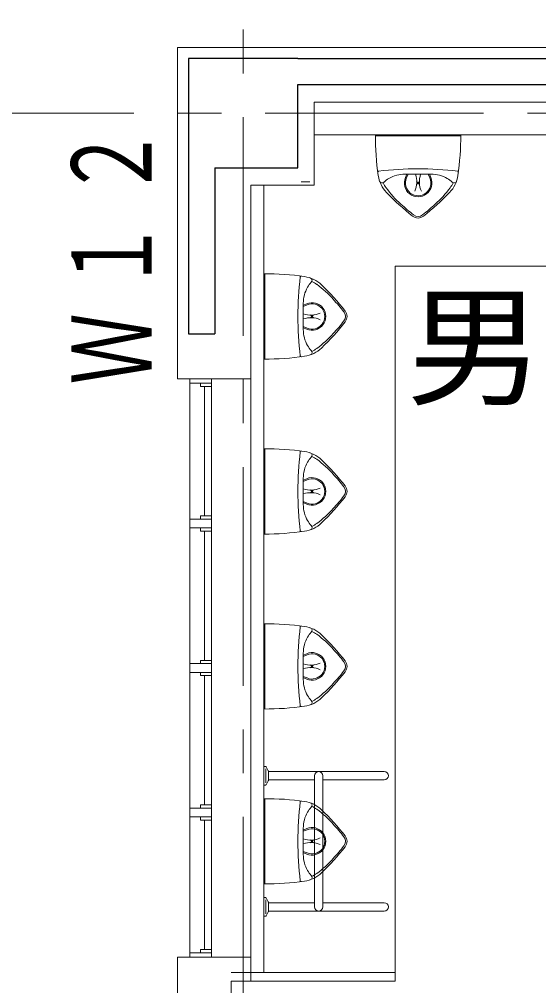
# Model space of a CAD drawing. Units: millimetres at full size, sheet at 1:200; details may follow other scales. Extents: x -55340 to 55340, y -38040 to 38040.
# Drawn here: x -30703 to -28327, y 27789 to 32207 of the extents above; entities that cross this region are included whole.
import ezdxf
from ezdxf.enums import TextEntityAlignment as Align

# ---------------------------------------------------------------- set-up
doc = ezdxf.new("R2010")
doc.units = ezdxf.units.MM
doc.header["$LTSCALE"] = 200
doc.linetypes.add('CHAIN1', pattern=[8, 5, -1, 1, -1])
for name, color, linetype, lineweight in [('0-0_補助線', 4, 'Continuous', 9), ('0-1_通り芯', 3, 'Continuous', 18), ('0-5_建具(ｻｯｼ)', 4, 'Continuous', 9), ('0-B_文字', 4, 'Continuous', 9), ('2-2_躯体', 2, 'Continuous', 25)]:
    doc.layers.add(name, color=color, linetype=linetype, lineweight=lineweight)
doc.layers.add('2-3_外壁', color=2, linetype='Continuous')
doc.styles.add('ＭＳ ゴシック', font='')
doc.styles.get('ＭＳ ゴシック').set_extended_font_data('MS Gothic')

msp = doc.modelspace()

# ---------------------------------------------------------------- linework, layer by layer
at = {"layer": '0-0_補助線', "color": 3, "lineweight": 18}
for p, q in [((-29353.5, 31448.6), (-29353.5, 31828.6)), ((-29978.5, 30563.6), (-29643.5, 30563.6)), ((-29923.5, 30563.6), (-29923.5, 30528.6)), ((-29823.5, 30543.6), (-29923.5, 30543.6)), ((-29873.5, 30528.6), (-29873.5, 30543.6)), ((-29823.5, 30563.6), (-29823.5, 30528.6)), ((-29823.5, 30528.6), (-29873.5, 30528.6)), ((-29856.4, 29937.3), (-29856.4, 30528.6)), ((-29923.5, 29867.4), (-29923.5, 29937.3)), ((-29823.5, 29922.3), (-29923.5, 29922.3)), ((-29823.5, 29882.3), (-29923.5, 29882.3)), ((-29873.5, 29867.4), (-29873.5, 29882.3)), ((-29823.5, 29867.4), (-29873.5, 29867.4)), ((-29856.4, 29276.1), (-29856.4, 29867.4)), ((-29923.5, 29206.1), (-29923.5, 29276.1)), ((-29823.5, 29261.1), (-29923.5, 29261.1)), ((-29823.5, 29221.1), (-29923.5, 29221.1)), ((-29873.5, 29206.1), (-29873.5, 29221.1)), ((-29823.5, 29206.1), (-29873.5, 29206.1)), ((-29856.4, 28614.9), (-29856.4, 29206.1)), ((-29923.5, 28544.9), (-29923.5, 28614.9)), ((-29823.5, 28599.8), (-29923.5, 28599.8)), ((-29823.5, 28559.9), (-29923.5, 28559.9)), ((-29873.5, 28544.9), (-29873.5, 28559.9)), ((-29823.5, 28544.9), (-29873.5, 28544.9)), ((-29856.4, 27953.6), (-29856.4, 28544.9)), ((-29923.5, 27918.6), (-29923.5, 27953.6)), ((-29823.5, 27938.6), (-29923.5, 27938.6)), ((-29978.5, 25478.6), (-29978.5, 27918.6)), ((-29643.5, 27918.6), (-29978.5, 27918.6)), ((-29643.5, 27808.6), (-29643.5, 27918.6)), ((-28983.5, 27848.6), (-29733.5, 27848.6)), ((-28983.5, 27848.6), (-28983.5, 27808.6)), ((-28983.5, 27808.6), (-29733.5, 27808.6)), ((-29733.5, 27808.6), (-29643.5, 27808.6)), ((-29733.5, 26108.6), (-29733.5, 27808.6))]:
    msp.add_line(p, q, dxfattribs=at)
at = {"layer": '0-0_補助線'}
for p, q in [((-29353.5, 31678.6), (-26003.5, 31678.6)), ((-28683.5, 31678.6), (-29073.5, 31678.6)), ((-28683.5, 31674.6), (-29073.5, 31674.6)), ((-29373.5, 31463.6), (-29413.5, 31463.6)), ((-28818.5, 31498.6), (-28938.2, 31498.6)), ((-28930, 31498.6), (-28936.5, 31483.2)), ((-28924.4, 31498.6), (-28931.7, 31481.7)), ((-28885.6, 31465.7), (-28871.4, 31451.5)), ((-28871.4, 31465.7), (-28885.6, 31451.5)), ((-28832.6, 31498.6), (-28825.3, 31481.7)), ((-28827, 31498.6), (-28820.5, 31483.2)), ((-29583.5, 27848.6), (-29583.5, 31448.6)), ((-28983.5, 31078.6), (-26463.5, 31078.6)), ((-28983.5, 27848.6), (-28983.5, 31078.6)), ((-29583.5, 31043.6), (-29583.5, 30653.6)), ((-29579.5, 31043.6), (-29579.5, 30653.6)), ((-29403.5, 30908.6), (-29403.5, 30788.9)), ((-29403.5, 30900), (-29388.1, 30906.6)), ((-29403.5, 30894.5), (-29386.6, 30901.8)), ((-29370.6, 30841.5), (-29356.4, 30855.7)), ((-29370.6, 30855.7), (-29356.4, 30841.5)), ((-29403.5, 30802.7), (-29386.6, 30795.4)), ((-29403.5, 30797.1), (-29388.1, 30790.6)), ((-29643.5, 27918.6), (-29643.5, 30563.6)), ((-29583.5, 30243.6), (-29583.5, 29853.6)), ((-29579.5, 30243.6), (-29579.5, 29853.6)), ((-29403.5, 30108.6), (-29403.5, 29988.9)), ((-29403.5, 30100.1), (-29388.1, 30106.6)), ((-29403.5, 30094.5), (-29386.6, 30101.8)), ((-29370.6, 30041.5), (-29356.4, 30055.7)), ((-29370.6, 30055.7), (-29356.4, 30041.5)), ((-29403.5, 30002.7), (-29386.6, 29995.4)), ((-29403.5, 29997.1), (-29388.1, 29990.6)), ((-29583.5, 29443.6), (-29583.5, 29053.6)), ((-29579.5, 29443.6), (-29579.5, 29053.6)), ((-29403.5, 29308.6), (-29403.5, 29188.9)), ((-29403.5, 29300), (-29388.1, 29306.6)), ((-29403.5, 29294.4), (-29386.6, 29301.8)), ((-29370.6, 29241.5), (-29356.4, 29255.7)), ((-29370.6, 29255.7), (-29356.4, 29241.5)), ((-29403.5, 29202.8), (-29386.6, 29195.4)), ((-29403.5, 29197.1), (-29388.1, 29190.6)), ((-29583.5, 28791.1), (-29576.7, 28791.1)), ((-29583.5, 28706.1), (-29583.5, 28791.1)), ((-29575, 28716.7), (-29575, 28780.6)), ((-29563.8, 28771.6), (-29574.2, 28789.6)), ((-29563.5, 28726.6), (-29563.5, 28770.6)), ((-29033.5, 28767.6), (-29563.5, 28767.6)), ((-29563.8, 28725.6), (-29574.2, 28707.6)), ((-29352.5, 28729.6), (-29563.5, 28729.6)), ((-29352.5, 28148.6), (-29352.5, 28748.6)), ((-29314.5, 28148.6), (-29314.5, 28748.6)), ((-29033.5, 28729.6), (-29314.5, 28729.6)), ((-29583.5, 28706.1), (-29576.7, 28706.1)), ((-29583.5, 28643.6), (-29583.5, 28253.6)), ((-29579.5, 28643.6), (-29579.5, 28253.6)), ((-29403.5, 28508.6), (-29403.5, 28388.9)), ((-29403.5, 28500.1), (-29388.1, 28506.6)), ((-29403.5, 28494.5), (-29386.6, 28501.8)), ((-29370.6, 28455.7), (-29356.4, 28441.5)), ((-29370.6, 28441.5), (-29356.4, 28455.7)), ((-29403.5, 28402.7), (-29386.6, 28395.4)), ((-29403.5, 28397.1), (-29388.1, 28390.6)), ((-29583.5, 28191.1), (-29576.7, 28191.1)), ((-29583.5, 28106.1), (-29583.5, 28191.1)), ((-29563.8, 28171.6), (-29574.1, 28189.6)), ((-29575, 28116.7), (-29575, 28180.5)), ((-29563.5, 28126.6), (-29563.5, 28170.6)), ((-29352.5, 28167.6), (-29563.5, 28167.6)), ((-29033.5, 28167.6), (-29314.5, 28167.6)), ((-29583.5, 28106.1), (-29576.7, 28106.1)), ((-29563.8, 28125.6), (-29574.2, 28107.6)), ((-29033.5, 28129.6), (-29563.5, 28129.6))]:
    msp.add_line(p, q, dxfattribs=at)
at = {"layer": '0-0_補助線', "color": 3, "lineweight": 18}
for points in [[(-29978.5, 30563.6), (-29978.5, 32078.6), (-25378.5, 32078.6)], [(-26003.5, 31448.6), (-26003.5, 31828.6), (-29353.5, 31828.6)], [(-29353.5, 31448.6), (-29643.5, 31448.6), (-29643.5, 30563.6)], [(-29823.5, 29867.4), (-29823.5, 29937.3), (-29873.5, 29937.3), (-29873.5, 29922.3)], [(-29823.5, 29206.1), (-29823.5, 29276.1), (-29873.5, 29276.1), (-29873.5, 29261.1)], [(-29823.5, 28544.9), (-29823.5, 28614.9), (-29873.5, 28614.9), (-29873.5, 28599.8)], [(-29823.5, 27918.6), (-29823.5, 27953.6), (-29873.5, 27953.6), (-29873.5, 27938.6)]]:
    msp.add_lwpolyline(points, dxfattribs=at)
at = {"layer": '0-0_補助線'}
for centre, radius, start, end in [((-27823.5, 31671.4), 1250, 179.6711, 188.2143), ((-29933.5, 31671.4), 1250, 351.7857, 0.3289), ((-29059.9, 31516.6), 4, 187.1356, 276.894), ((-29057.7, 31507.8), 5, 96.7781, 187.5605), ((-28878.5, 30023.6), 1500, 83.0738, 96.9262), ((-28699.3, 31507.8), 5, 352.45, 83.1081), ((-28697.1, 31516.6), 4, 263.0633, 352.8625), ((-28922.1, 31512.8), 140, 188.2143, 223.9471), ((-29043, 31470.6), 12, 199.2765, 315.5705), ((-28922.1, 31512.8), 128, 204.6385, 216.3603), ((-28963, 31392.2), 100, 119.327, 135.5688), ((-28938.5, 31348.6), 150, 90, 119.3263), ((-28878.5, 31458.6), 63, 156.9967, 23.0028), ((-28878.5, 31458.6), 58, 156.52, 23.4803), ((-28986.6, 31464.2), 102.3, 335.158, 19.6494), ((-28770.4, 31464.2), 102.3, 160.3496, 204.843), ((-28818.5, 31348.6), 150, 60.6747, 90), ((-28794, 31392.2), 100, 44.432, 60.675), ((-28834.9, 31512.8), 140, 316.0534, 351.7856), ((-28834.9, 31512.8), 128, 323.641, 335.3617), ((-28714, 31470.6), 12, 224.4328, 340.7361), ((-28622.6, 31733.4), 500, 216.3591, 228.0108), ((-28159, 32248.4), 1200, 223.9466, 231.6615), ((-29598.1, 32248.4), 1200, 308.3386, 316.0536), ((-29134.5, 31733.4), 500, 311.9895, 323.6414), ((-28159, 32248.4), 1193, 228.011, 231.6615), ((-29598.1, 32248.4), 1193, 308.3386, 311.9892), ((-28878.5, 31338.6), 40, 231.6614, 308.3397), ((-28878.5, 31338.6), 33, 231.6618, 308.3396), ((-29576.3, 29793.6), 1250, 81.7857, 90.3289), ((-27928.5, 30848.6), 1500, 173.0738, 186.9263), ((-29421.5, 31030), 4, 353.0633, 82.8625), ((-29412.7, 31027.8), 5, 82.45, 173.1081), ((-29417.7, 30892.2), 140, 46.0534, 81.7856), ((-29375.5, 31013.1), 12, 314.4328, 70.7361), ((-29253.5, 30908.6), 150, 150.6747, 180), ((-29297.1, 30933.1), 100, 134.432, 150.675), ((-29417.7, 30892.2), 128, 53.641, 65.3617), ((-29638.3, 30592.7), 500, 41.9895, 53.6414), ((-30153.4, 30129), 1200, 38.3386, 46.0536), ((-29363.5, 30848.6), 63, 246.9967, 113.0028), ((-29363.5, 30848.6), 58, 246.52, 113.4803), ((-30153.4, 30129), 1193, 38.3386, 41.9892), ((-29369.1, 30956.7), 102.3, 250.3496, 294.843), ((-29369.1, 30740.5), 102.3, 65.158, 109.6494), ((-29243.5, 30848.6), 33, 321.6618, 38.3396), ((-29243.5, 30848.6), 40, 321.6614, 38.3397), ((-30153.4, 31568.1), 1200, 313.9466, 321.6615), ((-30153.4, 31568.1), 1193, 318.011, 321.6615), ((-29253.5, 30788.6), 150, 180, 209.3262), ((-29638.3, 31104.6), 500, 306.3591, 318.0108), ((-29297.1, 30764.1), 100, 209.327, 225.5688), ((-29576.3, 31903.6), 1250, 269.6711, 278.2143), ((-29421.5, 30667.2), 4, 277.1357, 6.894), ((-29412.7, 30669.4), 5, 186.7781, 277.5605), ((-29417.7, 30805), 140, 278.2143, 313.9471), ((-29375.5, 30684.1), 12, 289.2765, 45.5705), ((-29417.7, 30805), 128, 294.6385, 306.3603), ((-29576.3, 28993.6), 1250, 81.7857, 90.3289), ((-27928.5, 30048.6), 1500, 173.0738, 186.9263), ((-29421.5, 30230), 4, 353.0633, 82.8625), ((-29412.7, 30227.8), 5, 82.45, 173.1081), ((-29417.7, 30092.2), 140, 46.0534, 81.7856), ((-29375.5, 30213.1), 12, 314.4328, 70.7361), ((-29253.5, 30108.6), 150, 150.6747, 180), ((-29297.1, 30133.1), 100, 134.432, 150.675), ((-29417.7, 30092.2), 128, 53.641, 65.3617), ((-29638.3, 29792.6), 500, 41.9895, 53.6414), ((-30153.4, 29329), 1200, 38.3386, 46.0536), ((-29363.5, 30048.6), 63, 246.9967, 113.0028), ((-29363.5, 30048.6), 58, 246.52, 113.4803), ((-30153.4, 29329), 1193, 38.3386, 41.9892), ((-29369.1, 30156.7), 102.3, 250.3496, 294.843), ((-29243.5, 30048.6), 33, 321.6618, 38.3396), ((-29243.5, 30048.6), 40, 321.6614, 38.3397), ((-29369.1, 29940.5), 102.3, 65.158, 109.6494), ((-30153.4, 30768.2), 1200, 313.9466, 321.6615), ((-30153.4, 30768.2), 1193, 318.011, 321.6615), ((-29253.5, 29988.6), 150, 180, 209.3262), ((-29638.3, 30304.5), 500, 306.3591, 318.0108), ((-29297.1, 29964.1), 100, 209.327, 225.5688), ((-29412.7, 29869.4), 5, 186.7781, 277.5605), ((-29417.7, 30005), 140, 278.2143, 313.9471), ((-29375.5, 29884.1), 12, 289.2765, 45.5705), ((-29417.7, 30005), 128, 294.6385, 306.3603), ((-29576.3, 31103.6), 1250, 269.6711, 278.2143), ((-29421.5, 29867.2), 4, 277.1357, 6.894), ((-29576.3, 28193.6), 1250, 81.7857, 90.3289), ((-27928.5, 29248.6), 1500, 173.0738, 186.9263), ((-29421.5, 29430), 4, 353.0633, 82.8625), ((-29412.7, 29427.8), 5, 82.45, 173.1081), ((-29417.7, 29292.2), 140, 46.0534, 81.7856), ((-29297.1, 29333.1), 100, 134.432, 150.675), ((-29375.5, 29413.1), 12, 314.4328, 70.7361), ((-29417.7, 29292.2), 128, 53.641, 65.3617), ((-29638.3, 28992.6), 500, 41.9895, 53.6414), ((-30153.4, 28529), 1200, 38.3386, 46.0536), ((-29253.5, 29308.6), 150, 150.6747, 180), ((-29363.5, 29248.6), 63, 246.9967, 113.0028), ((-29363.5, 29248.6), 58, 246.52, 113.4803), ((-30153.4, 28529), 1193, 38.3386, 41.9892), ((-29369.1, 29356.7), 102.3, 250.3496, 294.843), ((-29243.5, 29248.6), 33, 321.6618, 38.3396), ((-29243.5, 29248.6), 40, 321.6614, 38.3397), ((-29369.1, 29140.5), 102.3, 65.158, 109.6494), ((-30153.4, 29968.2), 1200, 313.9466, 321.6615), ((-30153.4, 29968.2), 1193, 318.011, 321.6615), ((-29253.5, 29188.6), 150, 180, 209.3262), ((-29638.3, 29504.6), 500, 306.3591, 318.0108), ((-29417.7, 29205), 140, 278.2143, 313.9471), ((-29297.1, 29164.1), 100, 209.327, 225.5688), ((-29375.5, 29084.1), 12, 289.2765, 45.5705), ((-29417.7, 29205), 128, 294.6385, 306.3603), ((-29576.3, 30303.6), 1250, 269.6711, 278.2143), ((-29421.5, 29067.2), 4, 277.1357, 6.894), ((-29412.7, 29069.4), 5, 186.7781, 277.5605), ((-29576.7, 28788.1), 3, 29.8943, 90), ((-29565.5, 28770.6), 2, 0, 29.8952), ((-29333.5, 28748.6), 19, 0, 180), ((-29033.5, 28748.6), 19, 270.0006, 90), ((-29565.5, 28726.6), 2, 330.1172, 0.0057), ((-29576.7, 28709.1), 3, 270, 330.1123), ((-29576.3, 27393.6), 1250, 81.7857, 90.3289), ((-29421.5, 28630), 4, 353.0633, 82.8625), ((-29412.7, 28627.8), 5, 82.45, 173.1081), ((-27928.5, 28448.6), 1500, 173.0738, 186.9263), ((-29417.7, 28492.2), 140, 46.0534, 81.7856), ((-29297.1, 28533.1), 100, 134.432, 150.675), ((-29375.5, 28613.1), 12, 314.4328, 70.7361), ((-29417.7, 28492.2), 128, 53.641, 65.3617), ((-29638.3, 28192.7), 500, 41.9895, 53.6414), ((-30153.4, 27729), 1200, 38.3386, 46.0536), ((-29253.5, 28508.6), 150, 150.6747, 180), ((-29363.5, 28448.6), 63, 246.9967, 113.0028), ((-29363.5, 28448.6), 58, 246.52, 113.4803), ((-30153.4, 27729), 1193, 38.3386, 41.9892), ((-29369.1, 28556.7), 102.3, 250.3496, 294.843), ((-29243.5, 28448.6), 33, 321.6618, 38.3396), ((-29243.5, 28448.6), 40, 321.6614, 38.3397), ((-29369.1, 28340.5), 102.3, 65.158, 109.6494), ((-30153.4, 29168.2), 1200, 313.9466, 321.6615), ((-30153.4, 29168.2), 1193, 318.011, 321.6615), ((-29253.5, 28388.6), 150, 180, 209.3262), ((-29638.3, 28704.5), 500, 306.3591, 318.0108), ((-29417.7, 28405), 140, 278.2143, 313.9471), ((-29297.1, 28364.1), 100, 209.327, 225.5688), ((-29375.5, 28284.1), 12, 289.2765, 45.5705), ((-29417.7, 28405), 128, 294.6385, 306.3603), ((-29576.3, 29503.6), 1250, 269.6711, 278.2143), ((-29421.5, 28267.2), 4, 277.1357, 6.894), ((-29412.7, 28269.4), 5, 186.7781, 277.5605), ((-29576.7, 28188.1), 3, 29.8981, 90), ((-29565.5, 28170.6), 2, 0.0057, 29.8958), ((-29333.5, 28148.6), 19, 180, 0), ((-29033.5, 28148.6), 19, 270.0006, 90), ((-29576.7, 28109.1), 3, 270, 330.1123), ((-29565.5, 28126.6), 2, 330.1123, 0.0029)]:
    msp.add_arc(centre, radius, start, end, dxfattribs=at)
at = {"layer": '0-1_通り芯', "color": 4, "linetype": 'CHAIN1', "lineweight": 9}
for p, q in [((-29678.5, 34960), (-29678.5, 25478.6)), ((-25378.5, 31778.6), (-43658.8, 31778.6))]:
    msp.add_line(p, q, dxfattribs=at)
at = {"layer": '0-5_建具(ｻｯｼ)'}
for p, q in [((-29923.5, 30528.6), (-29923.5, 27953.6)), ((-29823.5, 27953.6), (-29823.5, 30528.6))]:
    msp.add_line(p, q, dxfattribs=at)
at = {"layer": '2-2_躯体'}
for p, q in [((-29428.5, 32028.6), (-25928.5, 32028.6)), ((-29428.5, 31908.6), (-25928.5, 31908.6)), ((-29428.5, 31528.6), (-29428.5, 31908.6)), ((-29808.5, 31528.6), (-29808.5, 30768.6)), ((-29808.5, 31528.6), (-29428.5, 31528.6))]:
    msp.add_line(p, q, dxfattribs=at)
for points in [[(-29428.5, 32028.6), (-29928.5, 32028.6), (-29928.5, 31528.6)], [(-29928.5, 31528.6), (-29928.5, 30768.6), (-29808.5, 30768.6)]]:
    msp.add_lwpolyline(points, dxfattribs=at)

# ---------------------------------------------------------------- texts
at = {"layer": '0-B_文字', "color": 2, "style": 'ＭＳ ゴシック', "width": 1.05}
msp.add_text('男子便所', height=439.9, dxfattribs=at).set_placement((-28932.3, 30357.3), align=Align.BOTTOM_LEFT)
at = {"layer": '2-3_外壁', "insert": (-30097.9, 30537.8), "char_height": 366.6, "attachment_point": 7, "rotation": 90, "style": 'ＭＳ ゴシック'}
msp.add_mtext('\\T1.31;\\W0.65;Ｗ１２', dxfattribs=at)

doc.saveas('drawing.dxf')
